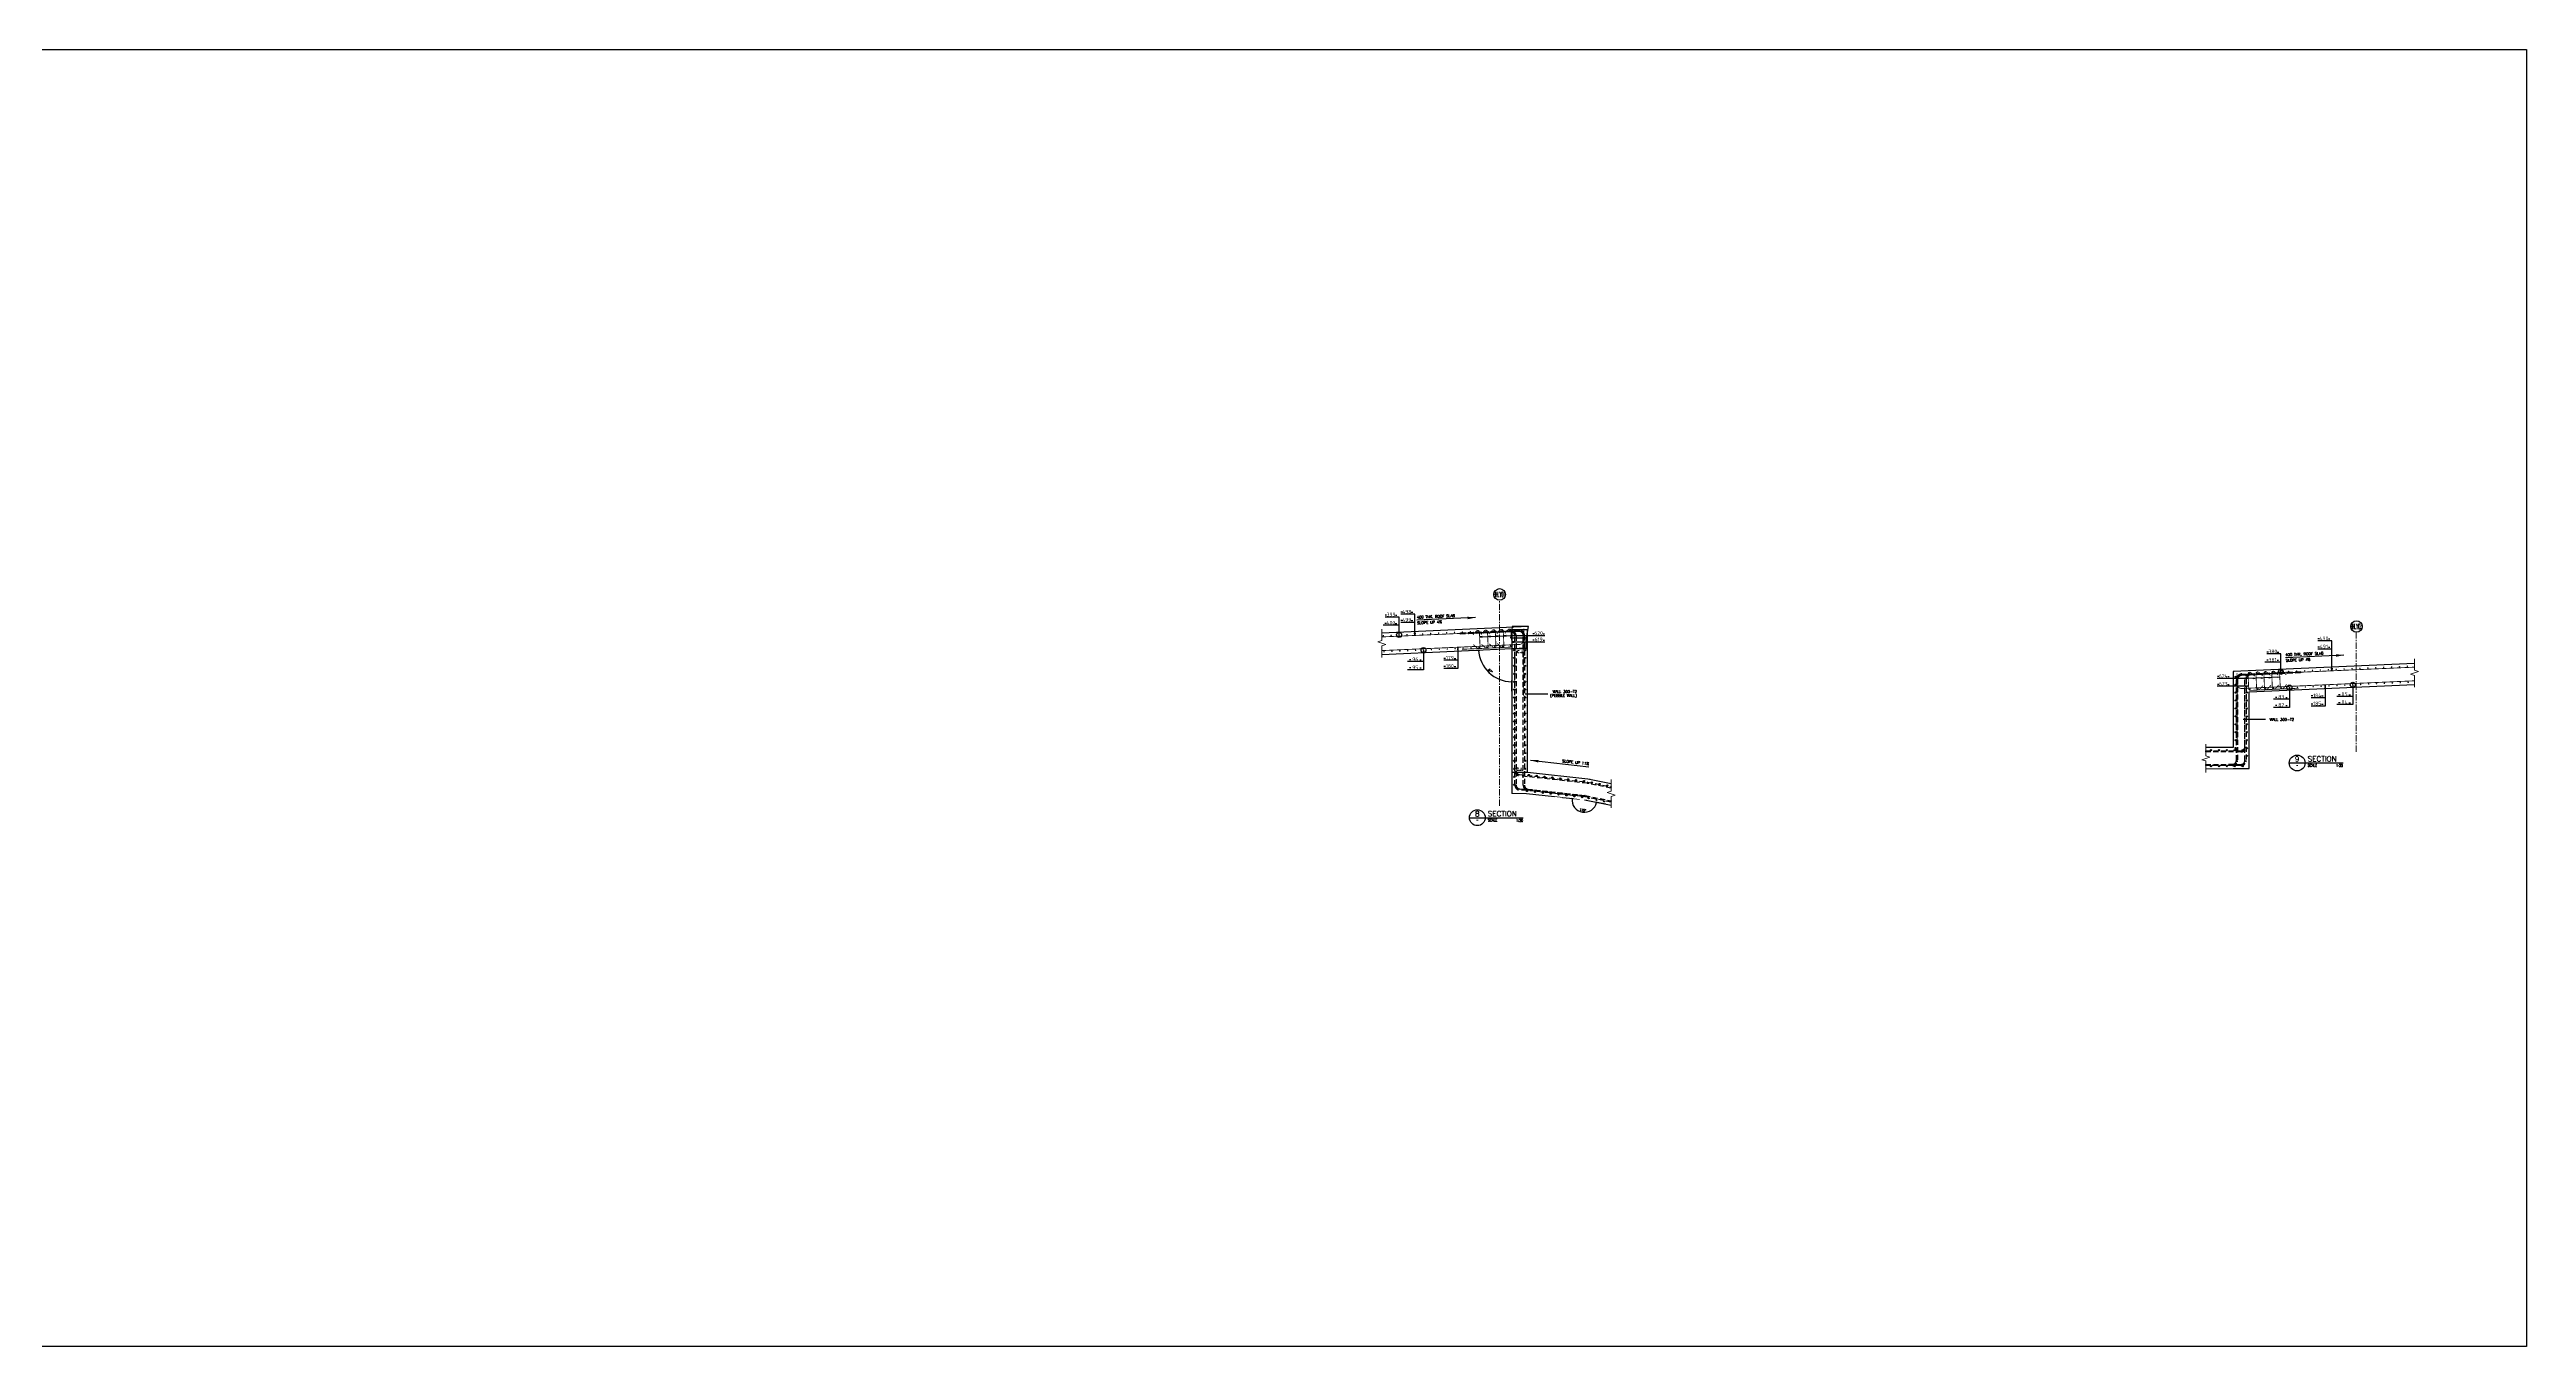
# Model space of a CAD drawing. Extents: x 660761725 to 1323371458, y 2734871439 to 5470067957.
# Drawn here: x 661569858 to 661616779, y 2734871439 to 2734896001 of the extents above; entities that cross this region are included whole.
import ezdxf
from ezdxf.enums import TextEntityAlignment as Align

# ---------------------------------------------------------------- set-up
doc = ezdxf.new("R2010")
doc.units = 0
doc.linetypes.add('AXES', pattern=[1.95, 1.2, -0.25, 0.25, -0.25])
doc.linetypes.add('Hidden', pattern=[714.375, 476.25, -238.125])
for name, color, linetype in [('_MECh-DIM', 7, 'Continuous'), ('S-ASSOCIATETEXT', 7, 'Continuous'), ('S-AXIS', 20, 'AXES'), ('S-RBAR-T10', 11, 'Continuous'), ('S-RBAR-T20', 10, 'Continuous'), ('S-RDIMO', 8, 'Continuous'), ('S-TXT', 3, 'Continuous'), ('S-TXT-B', 7, 'Continuous')]:
    doc.layers.add(name, color=color, linetype=linetype)
doc.layers.add('A-DETL', color=5, linetype='Continuous', lineweight=9, true_color=0x0000ff)
for name, color, linetype, lineweight in [('A-DETL-GENF', 7, 'Continuous', 9), ('A-ROOF', 7, 'Continuous', 15), ('A-ROOF-PATT', 7, 'Continuous', 15), ('A-WALL', 7, 'Continuous', 15), ('S-ARROW', 8, 'Continuous', 13), ('S-GRID', 7, 'Continuous', 9)]:
    doc.layers.add(name, color=color, linetype=linetype, lineweight=lineweight)
doc.layers.add('S-C.J', color=1, linetype='ZIGZAG', true_color=0xff0000)
doc.styles.add('ARMACAD', font='isocp.shx')
doc.styles.add('ROMANS', font='romans.shx')
doc.styles.add('ROMANT', font='romant')
doc.linetypes.add('ZIGZAG', pattern='A,0.0001,-0.2,[131,ltypeshp.shx,S=0.2,R=0,X=-0.2,Y=0],-0.4,[131,ltypeshp.shx,S=0.2,R=180,X=0.2,Y=0],-0.2', length=0.8001)
doc.dimstyles.new('S-DIMI-20', dxfattribs={"dimscale": 20, "dimtxt": 2, "dimasz": 1.5, "dimexe": 1, "dimexo": 1, "dimgap": 1, "dimtad": 1, "dimdec": 0, "dimzin": 12, "dimdsep": 46, "dimtxsty": 'ROMANS', "dimblk": 'ARCHTICK', "dimcen": 0.09, "dimdle": 1, "dimclrd": 8, "dimclre": 8, "dimclrt": 4, "dimadec": 0, "dimazin": 3, "dimtfac": 1, "dimtdec": 0, "dimtix": 1, "dimtmove": 1, "dimatfit": 3, "dimtolj": 1, "dimtzin": 0, "dimarcsym": 0})

# ---------------------------------------------------------------- blocks, each defined once
blk = doc.blocks.new('_ARCHTICK')
at = {"color": 0, "linetype": 'ByBlock', "const_width": 0.15}
blk.add_lwpolyline([(-0.5, -0.5), (0.5, 0.5)], dxfattribs=at)
blk = doc.blocks.new('*D1139')
at = {"layer": '_MECh-DIM', "color": 8, "lineweight": -2, "transparency": 16777216}
for p, q in [((662195886, 2734761263), (662196086, 2734761271)), ((662196693, 2734760491), (662196693, 2734760691))]:
    blk.add_line(p, q, dxfattribs=at)
blk.add_arc((662196693, 2734761298), 628, 182.5485, 270, dxfattribs=at)
at = {"layer": '_MECh-DIM', "color": 8, "lineweight": -2, "transparency": 16777216, "xscale": 30, "yscale": 30, "zscale": 30}
for p, rotation in [((662196066, 2734761271), 92.54850208671867), ((662196693, 2734760671), 1.178169561910636e-08)]:
    blk.add_blockref('_ARCHTICK', p, dxfattribs=dict(at, rotation=rotation))
at = {"layer": '_MECh-DIM', "color": 4, "transparency": 16777216, "insert": (662196287, 2734760874), "char_height": 40, "attachment_point": 5, "rotation": 316.2743, "style": 'ROMANS'}
blk.add_mtext('\\A1;87°', dxfattribs=at)
blk = doc.blocks.new('*D1140')
at = {"layer": '_MECh-DIM', "color": 8, "lineweight": -2, "transparency": 16777216}
for p, q in [((662197655, 2734758478), (662197854, 2734758456)), ((662198477, 2734758349), (662198281, 2734758389))]:
    blk.add_line(p, q, dxfattribs=at)
blk.add_arc((662198069, 2734758433), 236, 173.7051, 348.4348, dxfattribs=at)
at = {"layer": '_MECh-DIM', "color": 8, "lineweight": -2, "transparency": 16777216, "xscale": 30, "yscale": 30, "zscale": 30}
for p, rotation in [((662197834, 2734758459), 83.70512600245591), ((662198300, 2734758385), 78.43477126426214)]:
    blk.add_blockref('_ARCHTICK', p, dxfattribs=dict(at, rotation=rotation))
at = {"layer": '_MECh-DIM', "color": 4, "transparency": 16777216, "insert": (662198038, 2734758239), "char_height": 40, "attachment_point": 5, "rotation": 351.0699, "style": 'ROMANS'}
blk.add_mtext('\\A1;175°', dxfattribs=at)
blk = doc.blocks.new('*U1142')
at = {"layer": 'S-AXIS', "color": 3, "linetype": 'Continuous'}
blk.add_circle((0, 5.5), 5.5, dxfattribs=at)
at = {"layer": 'S-AXIS', "color": 3, "linetype": 'Continuous', "ltscale": 0.5, "style": 'ROMANT', "width": 0.4, "flags": 8}
blk.add_attdef('A', text='', height=5, dxfattribs=at).set_placement((0, 5.5), align=Align.MIDDLE_CENTER)
blk = doc.blocks.new('SECTION TITLE2')
at = {"layer": 'S-TXT', "color": 2}
blk.add_line((-7.5, 0), (7.5, 0), dxfattribs=at)
at = {"layer": 'S-TXT'}
blk.add_circle((0, 0), 7.5, dxfattribs=at)
at = {"layer": 'S-TXT-B', "color": 3}
blk.add_line((7.5, 0), (43.5, 0), dxfattribs=at)
at = {"layer": 'S-TXT', "style": 'ROMANS', "width": 0.75}
blk.add_text('SCALE', height=2.5, dxfattribs=at).set_placement((10, -3.5))
at = {"layer": 'S-TXT', "color": 7, "style": 'ROMANT', "flags": 8}
blk.add_attdef('01', text='', height=5, dxfattribs=at).set_placement((0, 3.8), align=Align.MIDDLE)
blk.add_attdef('SECTION', text='', height=5, dxfattribs=at).set_placement((9.9, -0.2), align=Align.BOTTOM_LEFT)
at = {"layer": 'S-TXT', "style": 'ROMANS', "width": 0.7, "flags": 8}
blk.add_attdef('-', text='', height=2.25, dxfattribs=at).set_placement((0, -2.3), align=Align.MIDDLE)
at = {"layer": 'S-TXT', "style": 'ROMANS', "width": 0.75, "flags": 8}
blk.add_attdef('1:250', text='', height=2.5, dxfattribs=at).set_placement((43.3, -4.5), align=Align.BOTTOM_RIGHT)
blk = doc.blocks.new('CADF_02')
at = {"color": 0}
blk.add_lwpolyline([(0, 0), (2.5, -0.4), (2.5, 0.4)], close=True, dxfattribs=at)
blk = doc.blocks.new('cadf_11')
for p, q in [((-4.2, 1.2), (-5.6, 1.2)), ((4.2, 1.2), (5.6, 1.2))]:
    blk.add_line(p, q)
at = {"style": 'ARMACAD'}
for tag, p in [('$COM3', (-6.5, -2.8)), ('$COM4', (19.4, -2.8))]:
    blk.add_attdef(tag, text='', height=3.5, dxfattribs=at).set_placement(p, align=Align.BOTTOM_RIGHT)
blk.add_attdef('$REP', text='', height=3.5, dxfattribs=at).set_placement((0, 0), align=Align.CENTER)
blk = doc.blocks.new('The moon is red. We are out of time.')
at = {"layer": 'A-ROOF-PATT', "lineweight": 5}
blk.add_hatch(color=8, dxfattribs=at).paths.add_polyline_path([(662198073.5, 2734758431.8), (662198068.9, 2734758432.8), (662198068.9, 2734758432.3)])
at = {"layer": 'A-DETL', "color": 8, "linetype": 'Hidden'}
for p, q in [((662196970.9, 2734761500.4), (662196970.8, 2734761525.1)), ((662196989.2, 2734761719.6), (662197007.3, 2734761713.2)), ((662197007.8, 2734761713), (662197003.8, 2734761714.5)), ((662196692.9, 2734758556.1), (662196974.2, 2734758556.1)), ((662196992.9, 2734758953.5), (662196992.9, 2734758953.9)), ((662197504.4, 2734758495), (662198068.9, 2734758432.8)), ((662198069.5, 2734758432.7), (662198114.5, 2734758427.3))]:
    blk.add_line(p, q, dxfattribs=at)
at = {"layer": 'A-DETL-GENF', "color": 8}
for p, q in [((662194158.6, 2734761423.5), (662194233.6, 2734761448.5)), ((662194308.6, 2734761373.5), (662194158.6, 2734761423.5)), ((662194233.6, 2734761448.5), (662194233.6, 2734761666.8)), ((662194233.6, 2734761348.5), (662194308.6, 2734761373.5)), ((662194233.6, 2734761130.2), (662194233.6, 2734761348.5)), ((662198499, 2734758572.1), (662198574, 2734758597.1)), ((662198649, 2734758522.1), (662198499, 2734758572.1)), ((662198574, 2734758597.1), (662198574, 2734758815.4)), ((662198574, 2734758497.1), (662198649, 2734758522.1)), ((662198574, 2734758278.8), (662198574, 2734758497.1))]:
    blk.add_line(p, q, dxfattribs=at)
at = {"layer": 'A-ROOF', "color": 8, "lineweight": 25}
for p, q in [((662197007.9, 2734761713), (662194233.6, 2734761589.5)), ((662196970.9, 2734761500.1), (662197007.9, 2734761713)), ((662196971.1, 2734761310.9), (662196970.9, 2734761500.1)), ((662194233.6, 2734761189), (662196971.1, 2734761310.9)), ((662196974.2, 2734758556.1), (662196974.2, 2734758553.5)), ((662196974.2, 2734758553.5), (662197504.3, 2734758495)), ((662198135.1, 2734758827.9), (662196992.9, 2734758953.9)), ((662198574, 2734758738.1), (662198135.1, 2734758827.9)), ((662198068.9, 2734758432.8), (662198574, 2734758329.4))]:
    blk.add_line(p, q, dxfattribs=at)
at = {"layer": 'A-ROOF', "color": 8}
for p, q in [((662196974.2, 2734758553.5), (662196974.2, 2734758553.1)), ((662198180.7, 2734758822.4), (662198135.1, 2734758827.9))]:
    blk.add_line(p, q, dxfattribs=at)
at = {"layer": 'A-WALL', "color": 8, "lineweight": 25}
for p, q in [((662196666.7, 2734761504.6), (662196970.9, 2734761500.1)), ((662196703.1, 2734761713.2), (662196692.9, 2734761654.7)), ((662196992.9, 2734761654.7), (662196692.9, 2734761654.7)), ((662196692.9, 2734761654.7), (662196692.9, 2734758556.1)), ((662197007.9, 2734761713), (662196703.1, 2734761713.2)), ((662196992.9, 2734758953.9), (662196992.9, 2734761654.7))]:
    blk.add_line(p, q, dxfattribs=at)
at = {"layer": 'A-WALL', "color": 8}
blk.add_line((662196692.9, 2734758555.7), (662196692.9, 2734758556.1), dxfattribs=at)
at = {"layer": 'A-WALL', "color": 8, "lineweight": 25, "flags": 128}
for points in [[(662196692.9, 2734761654.7), (662196691, 2734761643.7), (662196678.9, 2734761574.1), (662196666.7, 2734761504.6)], [(662196970.9, 2734761500.1), (662196983.2, 2734761571.1), (662196995.6, 2734761642), (662197007.9, 2734761713)]]:
    blk.add_lwpolyline(points, dxfattribs=at)
at = {"layer": 'S-C.J', "ltscale": 60}
for points in [[(662196692.9, 2734761298.5), (662196992.9, 2734761298.5)], [(662196992.9, 2734758953.9), (662196692.9, 2734758953.9)]]:
    blk.add_lwpolyline(points, dxfattribs=at)
at = {"layer": 'S-GRID', "color": 8, "linetype": 'AXES', "lineweight": 13, "ltscale": 100}
blk.add_line((662196459.1, 2734758322.1), (662196459.1, 2734762213.1), dxfattribs=at)
ref = blk.add_blockref('*U1142', (662196462.8, 2734762213), dxfattribs=dict(at, xscale=20, yscale=20, zscale=20))
ref.add_attrib('A', 'BH.Y01', dxfattribs={"layer": 'S-AXIS', "color": 3, "linetype": 'Continuous', "ltscale": 0.5, "height": 100, "style": 'ROMANT', "width": 0.4}).set_placement((662196462.8, 2734762323), align=Align.MIDDLE_CENTER)
at = {"layer": 'S-TXT'}
ref = blk.add_blockref('SECTION TITLE2', (662196040.8, 2734758094.5), dxfattribs=dict(at, xscale=20, yscale=20, zscale=20))
ref.add_attrib('1:250', '1:20', dxfattribs={"height": 50, "style": 'ROMANS', "width": 0.75}).set_placement((662196906.3, 2734758004.5), align=Align.BOTTOM_RIGHT)
ref.add_attrib('-', '-', dxfattribs={"height": 45, "style": 'ROMANS', "width": 0.7}).set_placement((662196040.8, 2734758049.3), align=Align.MIDDLE)
ref.add_attrib('SECTION', 'SECTION', dxfattribs={"color": 7, "height": 100, "style": 'ROMANT'}).set_placement((662196239, 2734758091.2), align=Align.BOTTOM_LEFT)
ref.add_attrib('01', '8', dxfattribs={"color": 7, "height": 100, "style": 'ROMANT'}).set_placement((662196040.8, 2734758169.5), align=Align.MIDDLE)
at = {"layer": 'S-TXT', "char_height": 50, "style": 'ROMANS'}
for s, insert, attachment_point, rotation in [('400 THK. ROOF SLAB', (662194892.9, 2734761915.1), 1, 2.5485), ('SLOPE UP 4%', (662194899.4, 2734761808.9), 1, 2.5485), ('SLOPE UP 11%', (662198158.7, 2734759139.9), 3, 353.70513)]:
    blk.add_mtext(s, dxfattribs=dict(at, insert=insert, attachment_point=attachment_point, rotation=rotation))
at = {"layer": 'S-TXT', "char_height": 50, "width": 86.194, "style": 'ROMANS'}
for insert, attachment_point in [((662196917.3, 2734761264.7), 3), ((662196903.7, 2734758987.7), 9)]:
    blk.add_mtext('\\pi-150,l150,t150;C.J.', dxfattribs=dict(at, insert=insert, attachment_point=attachment_point))
at = {"layer": 'S-TXT', "char_height": 50, "attachment_point": 3, "style": 'ROMANS'}
for s, insert in [('(PEBBLE WALL)', (662197927.8, 2734760433.2)), ('WALL 300-T2', (662197927.2, 2734760509.1))]:
    blk.add_mtext(s, dxfattribs=dict(at, insert=insert))
at = {"layer": '_MECh-DIM', "color": 8}
for base, center, p1, p2, picture, middle in [((662196158.9, 2734760968.7), (662196692.9, 2734761298.5), (662195866, 2734761261.7), (662196692.9, 2734760470.8), '*D1139', (662196286.7, 2734760873.8)), ((662197923.3, 2734758246.8), (662198068.9, 2734758432.8), (662197635.3, 2734758480.6), (662198496.2, 2734758345.3), '*D1140', (662198038.4, 2734758238.9))]:
    dim = blk.add_angular_dim_3p(base=base, center=center, p1=p1, p2=p2, dimstyle='S-DIMI-20', dxfattribs=at)
    dim.commit()
    dim.dimension.update_dxf_attribs({"geometry": picture, "text_midpoint": middle})
at = {"layer": 'S-ARROW'}
for points, override in [([(662196003.8, 2734761884.4), (662194895, 2734761835.1)], {"dimasz": 7.5, "dimgap": 1, "dimtad": 0}), ([(662196947, 2734760441), (662197373, 2734760441)], {"dimgap": 1, "dimtad": 0}), ([(662197048.2, 2734759181.9), (662198151.4, 2734759060.2)], {"dimasz": 7.5, "dimgap": 1, "dimtad": 0})]:
    blk.add_leader(points, dimstyle='S-DIMI-20', override=override, dxfattribs=at)
blk = doc.blocks.new('In this moonlit world… what do you see..')
at = {"layer": 'A-WALL', "lineweight": 5}
h = blk.add_hatch(color=8, dxfattribs=at)
h.paths.add_polyline_path([(662210361, 2734760864), (662210361, 2734760864), (662210388, 2734760866)])
h.paths.add_polyline_path([(662210360, 2734760864), (662210361, 2734760864), (662210360, 2734760864)])
at = {"layer": 'A-DETL', "color": 8, "linetype": 'Hidden'}
blk.add_line((662210373, 2734759024), (662210361, 2734759024), dxfattribs=at)
blk.add_line((662210373, 2734759024), (662210361, 2734759024), dxfattribs=at)
at = {"layer": 'A-DETL-GENF', "color": 8}
for p, q in [((662213791, 2734761106), (662213791, 2734760887)), ((662213791, 2734760887), (662213866, 2734760862)), ((662213866, 2734760862), (662213716, 2734760812)), ((662213716, 2734760812), (662213791, 2734760787)), ((662213791, 2734760787), (662213791, 2734760569)), ((662209842, 2734759269), (662209842, 2734759487)), ((662209767, 2734759194), (662209917, 2734759244)), ((662209842, 2734759169), (662209767, 2734759194)), ((662209917, 2734759244), (662209842, 2734759269)), ((662209842, 2734758950), (662209842, 2734759169))]:
    blk.add_line(p, q, dxfattribs=at)
at = {"layer": 'A-ROOF', "color": 8, "lineweight": 25}
for p, q in [((662213791, 2734761017), (662210361, 2734760864)), ((662210663, 2734760477), (662213791, 2734760617)), ((662210360, 2734759424), (662209842, 2734759422)), ((662209842, 2734759022), (662210360, 2734759024))]:
    blk.add_line(p, q, dxfattribs=at)
at = {"layer": 'A-ROOF', "color": 8}
blk.add_line((662210374, 2734760867), (662210361, 2734760864), dxfattribs=at)
at = {"layer": 'A-WALL', "color": 8}
blk.add_line((662210360, 2734760864), (662210373, 2734760867), dxfattribs=at)
at = {"layer": 'A-WALL', "color": 8, "lineweight": 25}
for p, q in [((662210360, 2734760864), (662210360, 2734759424)), ((662210361, 2734760864), (662210360, 2734760864)), ((662210663, 2734759024), (662210663, 2734760477)), ((662210360, 2734759024), (662210663, 2734759024))]:
    blk.add_line(p, q, dxfattribs=at)
at = {"layer": 'S-GRID', "color": 8, "linetype": 'AXES', "lineweight": 13, "ltscale": 100}
blk.add_line((662212691, 2734759341), (662212691, 2734761606), dxfattribs=at)
ref = blk.add_blockref('*U1142', (662212694, 2734761606), dxfattribs=dict(at, xscale=20, yscale=20, zscale=20))
ref.add_attrib('A', 'BH.Y03', dxfattribs={"layer": 'S-AXIS', "color": 3, "linetype": 'Continuous', "ltscale": 0.5, "height": 100, "style": 'ROMANT', "width": 0.4}).set_placement((662212694, 2734761716), align=Align.MIDDLE_CENTER)
at = {"layer": 'S-TXT'}
ref = blk.add_blockref('SECTION TITLE2', (662211571, 2734759131), dxfattribs=dict(at, xscale=20, yscale=20, zscale=20))
ref.add_attrib('1:250', '1:20', dxfattribs={"height": 50, "style": 'ROMANS', "width": 0.75}).set_placement((662212437, 2734759041), align=Align.BOTTOM_RIGHT)
ref.add_attrib('-', '-', dxfattribs={"height": 45, "style": 'ROMANS', "width": 0.7}).set_placement((662211571, 2734759086), align=Align.MIDDLE)
ref.add_attrib('SECTION', 'SECTION', dxfattribs={"color": 7, "height": 100, "style": 'ROMANT'}).set_placement((662211769, 2734759128), align=Align.BOTTOM_LEFT)
ref.add_attrib('01', '9', dxfattribs={"color": 7, "height": 100, "style": 'ROMANT'}).set_placement((662211571, 2734759206), align=Align.MIDDLE)
at = {"layer": 'S-TXT', "char_height": 50, "attachment_point": 1, "rotation": 2.5485, "style": 'ROMANS'}
for s, insert in [('400 THK. ROOF SLAB', (662211346, 2734761204)), ('SLOPE UP 4%', (662211353, 2734761098))]:
    blk.add_mtext(s, dxfattribs=dict(at, insert=insert))
at = {"layer": 'S-TXT', "insert": (662211510, 2734759980), "char_height": 50, "attachment_point": 3, "style": 'ROMANS'}
blk.add_mtext('WALL 300-T2', dxfattribs=at)
at = {"layer": 'S-ARROW'}
for points, override in [([(662212457, 2734761174), (662211348, 2734761124)], {"dimasz": 7.5, "dimgap": 1, "dimtad": 0}), ([(662210546, 2734759962), (662210972, 2734759962)], {"dimgap": 1, "dimtad": 0})]:
    blk.add_leader(points, dimstyle='S-DIMI-20', override=override, dxfattribs=at)

msp = doc.modelspace()

# ---------------------------------------------------------------- linework, layer by layer
msp.add_lwpolyline([(661479758.56502104, 2734896001), (661616778.56502104, 2734896001), (661616778.56502104, 2734871439), (661479758.56502104, 2734871439)], close=True)
at = {"layer": 'S-RBAR-T10', "const_width": 16}
for points in [[(661597424.24952233, 2734884943.84290218), (661597491.7461077, 2734885017.62779903, -0.6681786379), (661597545.58876419, 2734884998.08227491), (661597558.17238271, 2734884715.3621788, -0.4142135624), (661597528.58146119, 2734884683.01442194), (661596615.99656105, 2734884642.39608479)], [(661596822.75057268, 2734884917.06279421), (661596890.24715722, 2734884990.84769201, -0.6681786379), (661596944.08981454, 2734884971.30216789), (661596956.66101146, 2734884688.86115408, -0.6681786379), (661596904.76773131, 2734884664.60941696), (661596830.98283386, 2734884732.10600185)], [(661596975.42695343, 2734884923.858284), (661597042.92353845, 2734884997.64317989, -0.6681786379), (661597096.76619565, 2734884978.09765816), (661597109.33739257, 2734884695.65664291, -0.6681786379), (661597057.44411135, 2734884671.40490723), (661596983.65921509, 2734884738.90149212)], [(661597124.1072892, 2734884930.47591305), (661597191.60387409, 2734885004.2608099, -0.6681786379), (661597245.44653141, 2734884984.71528578), (661597258.01772833, 2734884702.27427101, -0.6681786379), (661597206.12444818, 2734884678.0225358), (661597132.33955073, 2734884745.51912117)], [(661597274.78564787, 2734884937.18246984), (661597342.28223217, 2734885010.96736813, -0.6681786379), (661597396.12488961, 2734884991.42184401), (661597408.69608605, 2734884708.98083019, -0.6681786379), (661597356.80280566, 2734884684.72909403), (661597283.01790905, 2734884752.22567797)], [(661611630.33535063, 2734884133.14964199), (661611556.55045295, 2734884200.64622593, 0.6681786379), (661611504.65717328, 2734884176.3944912), (661611517.24079239, 2734883893.67439508, 0.4142135624), (661611549.58854914, 2734883864.08347321), (661612462.17344904, 2734883904.70181322)], [(661611779.7999295, 2734884139.79424906), (661611706.01503277, 2734884207.290833, 0.6681786379), (661611654.12175214, 2734884183.03909779), (661611666.69294989, 2734883900.59808397, 0.6681786379), (661611720.53560722, 2734883881.05255985), (661611788.0321914, 2734883954.83745718)], [(661611929.47927701, 2734884146.45634413), (661611855.69437969, 2734884213.95292902, 0.6681786379), (661611803.80109918, 2734884189.70119286), (661611816.37229657, 2734883907.26017809, 0.6681786379), (661611870.21495354, 2734883887.71465397), (661611937.71153843, 2734883961.49955177)], [(661612078.15961277, 2734884153.07397318), (661612004.37471545, 2734884220.57055712, 0.6681786379), (661611952.48143494, 2734884196.31882191), (661611965.05263233, 2734883913.87780714, 0.6681786379), (661612018.89529026, 2734883894.33228302), (661612086.39187419, 2734883968.11717987)], [(661612227.83896089, 2734884159.73606491), (661612154.0540638, 2734884227.23265123, 0.6681786379), (661612102.16078341, 2734884202.98091507), (661612114.73198056, 2734883920.53990078, 0.6681786379), (661612168.57463765, 2734883900.99437618), (661612236.07122266, 2734883974.77927399)]]:
    msp.add_lwpolyline(points, format="xyb", dxfattribs=at)
at = {"layer": 'S-RBAR-T20', "const_width": 16}
for points in [[(661595098.16313946, 2734884617.85838079), (661597700.94614434, 2734884733.70587921, 0.4012449444), (661597786.70540273, 2734884823.36711121), (661597786.70540273, 2734885032.171556)], [(661597783.57200611, 2734883754.01493788), (661597783.57200551, 2734884905.51493788, 0.4273022001), (661597692.964661, 2734884992.17913723), (661595098.16313946, 2734884876.68688679)], [(661614655.15771437, 2734884304.15780306), (661611380.7414732, 2734884158.41652298, 0.40124495), (661611297.84881771, 2734884071.7523241), (661611297.84881842, 2734882915.96569681)], [(661611294.98221469, 2734884190.41943502), (661611294.98221469, 2734883989.60443783, 0.4273022077), (661611388.72295642, 2734883899.94320583), (661614655.15771437, 2734884045.32929897)]]:
    msp.add_lwpolyline(points, format="xyb", dxfattribs=at)
for points in [[(661595117.20429146, 2734884900.79626799, -1), (661595128.90782869, 2734884901.84016418, -1)], [(661595267.05593252, 2734884907.46602821, -1), (661595278.75946975, 2734884908.50992298, -1)], [(661595416.90757358, 2734884914.13578701, -1), (661595428.61111081, 2734884915.17968321, -1)], [(661595566.75921452, 2734884920.80554724, -1), (661595578.46275175, 2734884921.84944201, -1)], [(661595716.61085546, 2734884927.47530699, -1), (661595728.31439269, 2734884928.51920223, -1)], [(661595866.46249652, 2734884934.14506721, -1), (661595878.16603374, 2734884935.18896198, -1)], [(661596016.31413746, 2734884940.81482697, -1), (661596028.01767468, 2734884941.85872221, -1)], [(661596166.1657784, 2734884947.48458719, -1), (661596177.86931562, 2734884948.52848196, -1)], [(661596316.01741946, 2734884954.15434599, -1), (661596327.72095668, 2734884955.19824219, -1)], [(661596465.8690604, 2734884960.82410622, -1), (661596477.57259762, 2734884961.86800098, -1)], [(661596615.72070134, 2734884967.49386597, -1), (661596627.42423856, 2734884968.53776217, -1)], [(661596765.57234228, 2734884974.16362619, -1), (661596777.2758795, 2734884975.20752096, -1)], [(661596915.42398334, 2734884980.83338594, -1), (661596927.12752056, 2734884981.87728119, -1)], [(661597065.27562428, 2734884987.50314617, -1), (661597076.9791615, 2734884988.54704094, -1)], [(661597215.12726521, 2734884994.17290592, -1), (661597226.83080244, 2734884995.21680117, -1)], [(661597364.97890627, 2734885000.84266615, -1), (661597376.6824435, 2734885001.88656092, -1)], [(661597514.83054721, 2734885007.51242495, -1), (661597526.53408444, 2734885008.55632114, -1)], [(661597664.68218803, 2734885014.18218803, -1), (661597676.38572526, 2734885015.2260828, -1)], [(661595130.76836395, 2734884596.04783583, 1), (661595142.51836395, 2734884596.04783583, 1)], [(661595280.62000501, 2734884602.71759605, 1), (661595292.37000501, 2734884602.71759605, 1)], [(661595430.47164607, 2734884609.38735485, 1), (661595442.22164607, 2734884609.38735485, 1)], [(661595580.32328701, 2734884616.05711508, 1), (661595592.07328701, 2734884616.05711508, 1)], [(661595730.17492795, 2734884622.72687483, 1), (661595741.92492795, 2734884622.72687483, 1)], [(661595880.02656901, 2734884629.39663506, 1), (661595891.77656901, 2734884629.39663506, 1)], [(661596029.87820995, 2734884636.06639481, 1), (661596041.62820995, 2734884636.06639481, 1)], [(661596179.72985089, 2734884642.73615503, 1), (661596191.47985089, 2734884642.73615503, 1)], [(661596329.58149195, 2734884649.40591383, 1), (661596341.33149195, 2734884649.40591383, 1)], [(661596479.43313289, 2734884656.07567406, 1), (661596491.18313289, 2734884656.07567406, 1)], [(661596629.28477383, 2734884662.74543381, 1), (661596641.03477383, 2734884662.74543381, 1)], [(661596779.13641477, 2734884669.41519403, 1), (661596790.88641477, 2734884669.41519403, 1)], [(661596928.98805583, 2734884676.08495378, 1), (661596940.73805583, 2734884676.08495378, 1)], [(661597078.83969676, 2734884682.75471401, 1), (661597090.58969676, 2734884682.75471401, 1)], [(661597228.6913377, 2734884689.42447376, 1), (661597240.4413377, 2734884689.42447376, 1)], [(661597378.54297876, 2734884696.09423399, 1), (661597390.29297876, 2734884696.09423399, 1)], [(661597528.3946197, 2734884702.76399279, 1), (661597540.1446197, 2734884702.76399279, 1)], [(661613468.57787108, 2734884274.60596323, -1), (661613480.28140819, 2734884275.64985895, -1)], [(661613618.42951202, 2734884281.27572584, -1), (661613630.13304913, 2734884282.31962204, -1)], [(661613768.28115284, 2734884287.94548893, -1), (661613779.98468995, 2734884288.98938513, -1)], [(661613918.13279366, 2734884294.61525202, -1), (661613929.83633077, 2734884295.65914679, -1)], [(661614067.98443449, 2734884301.28501415, -1), (661614079.68797159, 2734884302.32890987, -1)], [(661614217.83607543, 2734884307.95477676, -1), (661614229.53961253, 2734884308.99867201, -1)], [(661614367.68771625, 2734884314.6245389, -1), (661614379.39125335, 2734884315.6684351, -1)], [(661614517.53935707, 2734884321.29430199, -1), (661614529.24289417, 2734884322.33819818, -1)], [(661611370.65489924, 2734884181.22928476, -1), (661611382.35843635, 2734884182.27318096, -1)], [(661611520.50654006, 2734884187.89904785, -1), (661611532.21007717, 2734884188.94294405, -1)], [(661611534.07061481, 2734883883.15072489, 1), (661611545.82061481, 2734883883.15072489, 1)], [(661611670.35818088, 2734884194.56881094, -1), (661611682.06171799, 2734884195.61270714, -1)], [(661611683.92225564, 2734883889.82048798, 1), (661611695.67225564, 2734883889.82048798, 1)], [(661611820.20982182, 2734884201.23857403, -1), (661611831.91335893, 2734884202.2824688, -1)], [(661611833.77389657, 2734883896.49025106, 1), (661611845.52389657, 2734883896.49025106, 1)], [(661611970.06146264, 2734884207.90833712, -1), (661611981.76499975, 2734884208.95223188, -1)], [(661611983.6255374, 2734883903.16001415, 1), (661611995.3755374, 2734883903.16001415, 1)], [(661612119.91310346, 2734884214.57809877, -1), (661612131.61664057, 2734884215.62199497, -1)], [(661612133.47717822, 2734883909.82977581, 1), (661612145.22717822, 2734883909.82977581, 1)], [(661612269.76474428, 2734884221.24786186, -1), (661612281.46828139, 2734884222.29175806, -1)], [(661612283.32881904, 2734883916.4995389, 1), (661612295.07881904, 2734883916.4995389, 1)], [(661612419.61638522, 2734884227.917624, -1), (661612431.31992233, 2734884228.9615202, -1)], [(661612433.18045998, 2734883923.16930199, 1), (661612444.93045998, 2734883923.16930199, 1)], [(661612569.46802604, 2734884234.58738708, -1), (661612581.17156315, 2734884235.63128281, -1)], [(661612583.0321008, 2734883929.83906412, 1), (661612594.7821008, 2734883929.83906412, 1)], [(661612719.31966686, 2734884241.25715017, -1), (661612731.02320397, 2734884242.30104494, -1)], [(661612732.88374162, 2734883936.50882721, 1), (661612744.63374162, 2734883936.50882721, 1)], [(661612869.17130768, 2734884247.92691278, -1), (661612880.87484479, 2734884248.97080898, -1)], [(661612882.73538244, 2734883943.17858982, 1), (661612894.48538244, 2734883943.17858982, 1)], [(661613019.02294862, 2734884254.59667492, -1), (661613030.72648573, 2734884255.64057112, -1)], [(661613032.58702338, 2734883949.84835196, 1), (661613044.33702338, 2734883949.84835196, 1)], [(661613168.87458944, 2734884261.26643801, -1), (661613180.57812655, 2734884262.31033421, -1)], [(661613182.4386642, 2734883956.51811504, 1), (661613194.1886642, 2734883956.51811504, 1)], [(661613318.72623026, 2734884267.9362011, -1), (661613330.42976737, 2734884268.98009586, -1)], [(661613332.29030502, 2734883963.18787813, 1), (661613344.04030502, 2734883963.18787813, 1)], [(661613482.14194584, 2734883969.85763979, 1), (661613493.89194584, 2734883969.85763979, 1)], [(661613631.99358678, 2734883976.52740288, 1), (661613643.74358678, 2734883976.52740288, 1)], [(661613781.8452276, 2734883983.19716597, 1), (661613793.5952276, 2734883983.19716597, 1)], [(661613931.69686842, 2734883989.86692905, 1), (661613943.44686842, 2734883989.86692905, 1)], [(661614081.54850924, 2734883996.53669119, 1), (661614093.29850924, 2734883996.53669119, 1)], [(661614231.40015018, 2734884003.2064538, 1), (661614243.15015018, 2734884003.2064538, 1)], [(661614381.251791, 2734884009.87621593, 1), (661614393.001791, 2734884009.87621593, 1)], [(661614531.10343182, 2734884016.54597902, 1), (661614542.85343182, 2734884016.54597902, 1)]]:
    msp.add_lwpolyline(points, format="xyb", close=True, dxfattribs=at)
at = {"layer": 'S-RDIMO'}
for p, q in [((661595422.75934207, 2734885253.42983723), (661595156.36054826, 2734885253.42983723)), ((661595422.75934207, 2734884914.65773392), (661595422.75934207, 2734885253.42983723)), ((661595720.35994601, 2734885306.52582502), (661595453.9611522, 2734885306.52582502)), ((661595720.35994601, 2734884904.38030005), (661595720.35994601, 2734885306.52582502)), ((661595422.75934207, 2734885099.42983723), (661595118.83824992, 2734885099.42983723)), ((661595422.75934207, 2734885099.42983723), (661595118.83824992, 2734885099.42983723)), ((661595720.35994601, 2734885152.52582502), (661595453.9611522, 2734885152.52582502)), ((661613093.12614405, 2734884801.77872801), (661612826.72735023, 2734884801.77872801)), ((661613093.12614405, 2734884234.63320303), (661613093.12614405, 2734884801.77872801)), ((661595885.90156901, 2734884408.42481709), (661595581.98047686, 2734884408.42481709)), ((661595885.90156901, 2734884408.42481709), (661595581.98047686, 2734884408.42481709)), ((661595885.90156901, 2734884629.39663506), (661595885.90156901, 2734884254.42481709)), ((661596535.07358992, 2734884433.6684289), (661596268.6747961, 2734884433.6684289)), ((661596535.07358992, 2734884681.81395388), (661596535.07358992, 2734884279.6684289)), ((661612125.76487207, 2734884399.87214899), (661611821.84377992, 2734884399.87214899)), ((661612125.76487207, 2734884399.87214899), (661611821.84377992, 2734884399.87214899)), ((661612125.76487207, 2734884553.87214899), (661611859.36607826, 2734884553.87214899)), ((661612125.76487207, 2734884215.10004711), (661612125.76487207, 2734884553.87214899)), ((661613093.12614405, 2734884647.77872801), (661612826.72735023, 2734884647.77872801)), ((661595885.90156901, 2734884254.42481709), (661595581.98047686, 2734884254.42481709)), ((661595885.90156901, 2734884254.42481709), (661595581.98047686, 2734884254.42481709)), ((661596535.07358992, 2734884279.6684289), (661596268.6747961, 2734884279.6684289)), ((661612289.20381904, 2734883916.4995389), (661612289.20381904, 2734883541.52772093)), ((661612966.70423448, 2734883970.17774296), (661612966.70423448, 2734883568.03221798)), ((661613488.01694584, 2734883969.85763979), (661613488.01694584, 2734883594.88582182)), ((661612289.20381904, 2734883695.52772093), (661611985.28272688, 2734883695.52772093)), ((661612289.20381904, 2734883695.52772093), (661611985.28272688, 2734883695.52772093)), ((661612289.20381904, 2734883541.52772093), (661611985.28272688, 2734883541.52772093)), ((661612289.20381904, 2734883541.52772093), (661611985.28272688, 2734883541.52772093)), ((661612966.70423448, 2734883722.03221798), (661612700.30544066, 2734883722.03221798)), ((661612966.70423448, 2734883568.03221798), (661612700.30544066, 2734883568.03221798)), ((661613488.01694584, 2734883748.88582182), (661613184.09585369, 2734883748.88582182)), ((661613488.01694584, 2734883748.88582182), (661613184.09585369, 2734883748.88582182)), ((661613488.01694584, 2734883594.88582182), (661613184.09585369, 2734883594.88582182)), ((661613488.01694584, 2734883594.88582182), (661613184.09585369, 2734883594.88582182))]:
    msp.add_line(p, q, dxfattribs=at)
at = {"layer": 'S-RDIMO', "linetype": 'Hidden', "ltscale": 0.2}
for points in [[(661599440.89825118, 2734882035.37998199), (661599436.18689096, 2734882012.35710001), (661598990.25347471, 2734882103.61209297, 0.0230003155), (661598983.44062316, 2734882104.68261719), (661597704.15533268, 2734882245.80116081, -0.3823885449), (661597616.45540285, 2734882343.70728207), (661597616.45540285, 2734884898.59974289, 0.4273022002), (661597538.12052286, 2734884973.52556276), (661596587.56161356, 2734884931.21705294), (661596586.51668453, 2734884954.69380999), (661597537.07559383, 2734884997.00231981, -0.4273022002), (661597639.95540285, 2734884898.59974289), (661597639.95540285, 2734882343.70728207, 0.3823885449), (661597706.7319988, 2734882269.1594739), (661598986.01728928, 2734882128.04093122, -0.0230003155), (661598994.96483493, 2734882126.63497496)], [(661596587.56161356, 2734884931.21704912), (661596586.51668453, 2734884954.69380617), (661597537.07559383, 2734884997.002316, -0.4273022001), (661597639.95540285, 2734884898.59973812), (661597639.95540285, 2734882071.4525609, 0.4146697608), (661597715.07220101, 2734881996.45265198), (661597837.73230779, 2734881996.64367008, -0.0284556276), (661597848.9176054, 2734881996.02405882), (661598941.96682918, 2734881872.8285141, -0.0224079551), (661598950.68254161, 2734881871.44840908), (661599440.89825106, 2734881771.13157177), (661599436.18689108, 2734881748.10868979), (661598945.97118163, 2734881848.42552805, 0.0224079551), (661598939.33485234, 2734881849.4763689), (661597846.28562856, 2734881972.6719141, 0.0284556276), (661597837.76890433, 2734881973.14369917), (661597715.10879755, 2734881972.95268011, -0.4146697608), (661597616.45540285, 2734882071.4525609), (661597616.45540285, 2734884898.59973812, 0.4273022001), (661597538.12052286, 2734884973.52555799)], [(661596746.06161344, 2734884938.2717452), (661596745.01668441, 2734884961.74850178), (661597695.57559371, 2734885004.05701303, -0.4273022002), (661597798.45540273, 2734884905.65443516), (661597798.45540273, 2734882066.14997101, 0.3823885449), (661597865.23199892, 2734881991.60216284), (661598846.44826221, 2734881883.36373615), (661598843.87159562, 2734881860.00542307), (661597862.65533233, 2734881968.24385023, -0.3823885449), (661597774.95540273, 2734882066.14997101), (661597774.95540273, 2734884905.65443516, 0.4273022002), (661597696.62052274, 2734884980.58025599)], [(661610707.01431835, 2734882438.8345089), (661610706.93413055, 2734882462.334373), (661611208.48814118, 2734882464.04580784, 0.4132144635), (661611283.23221493, 2734882539.04537201), (661611283.23221493, 2734884071.62469912, -0.4012449436), (661611377.35240376, 2734884170.02727604), (661612332.19370067, 2734884212.52641201), (661612333.23863018, 2734884189.04965496), (661611378.39733326, 2734884146.55051899, 0.4012449436), (661611306.73221493, 2734884071.62469912), (661611306.73221493, 2734882539.04537201, -0.4132144635), (661611208.56832898, 2734882440.54594517)], [(661612494.31330466, 2734884219.74220419), (661612495.35823417, 2734884196.26544714), (661611540.51693726, 2734884153.76631021, 0.4012449436), (661611468.85181892, 2734884078.84048986), (661611468.85181892, 2734882796.17718601, -0.4142135624), (661611370.35181892, 2734882697.67718601), (661610706.97422445, 2734882697.67718601), (661610706.97422445, 2734882721.17718601), (661611370.35181892, 2734882721.17718601, 0.4142135624), (661611445.35181892, 2734882796.17718601), (661611445.35181892, 2734884078.84048986, -0.4012449436), (661611539.47200775, 2734884177.24306679)], [(661610706.97422445, 2734882439.33218288), (661610706.97422445, 2734882462.83218288), (661611370.35181892, 2734882462.83218288, 0.4142135624), (661611445.35181892, 2734882537.83218288), (661611445.35181892, 2734884078.8404851, -0.4012449436), (661611539.47200775, 2734884177.24306202), (661612494.31330466, 2734884219.74219894), (661612495.35823417, 2734884196.26544189), (661611540.51693726, 2734884153.76630497, 0.4012449436), (661611468.85181892, 2734884078.8404851), (661611468.85181892, 2734882537.83218288, -0.4142135624), (661611370.35181892, 2734882439.33218288)]]:
    msp.add_lwpolyline(points, format="xyb", close=True, dxfattribs=at)
at = {"layer": 'S-RDIMO'}
for points in [[(661596948.3487674, 2734884875.61494207), (661597549.84806919, 2734884902.38713694), (661598181, 2734884902.38713598)], [(661597555.2059437, 2734884782.01009178), (661598181, 2734884782.01009083)], [(661612106.06181967, 2734884115.33511496), (661611508.5585618, 2734884088.74077797), (661610920, 2734884088.74077797)], [(661611515.06398225, 2734883942.5814662), (661610920, 2734883942.58147097)]]:
    msp.add_lwpolyline(points, dxfattribs=at)
at = {"layer": 'S-RDIMO', "color": 3}
for centre in [(661595422.75934207, 2734884914.65773392), (661595885.90156901, 2734884629.39663506), (661612125.76487207, 2734884215.10004711), (661612289.20381904, 2734883916.4995389), (661613488.01694584, 2734883969.85763979)]:
    msp.add_circle(centre, 47.17419314, dxfattribs=at)
at = {"layer": 'S-RDIMO'}
for centre in [(661597604.70540285, 2734884628), (661597604.70540285, 2734884478), (661597604.70540285, 2734884328), (661597810.20540261, 2734884628), (661597810.20540261, 2734884478), (661597810.20540261, 2734884328), (661597604.70540285, 2734884178), (661597604.70540285, 2734884028), (661597604.70540285, 2734883878), (661597810.20540261, 2734884178), (661597810.20540261, 2734884028), (661597810.20540261, 2734883878), (661611271.48221481, 2734884122), (661611271.48221481, 2734883972), (661611271.48221481, 2734883822), (661611480.60181892, 2734883822), (661597604.70540285, 2734883728), (661597604.70540285, 2734883578), (661597604.70540285, 2734883428), (661597810.20540261, 2734883728), (661597810.20540261, 2734883578), (661597810.20540261, 2734883428), (661611271.48221481, 2734883672), (661611271.48221481, 2734883522), (661611271.48221481, 2734883372), (661611480.60181892, 2734883672), (661611480.60181892, 2734883522), (661611480.60181892, 2734883372), (661597604.70540285, 2734883278), (661597604.70540285, 2734883128), (661597604.70540285, 2734882978), (661597810.20540261, 2734883278), (661597810.20540261, 2734883128), (661597810.20540261, 2734882978), (661611271.48221481, 2734883222), (661611271.48221481, 2734883072), (661611271.48221481, 2734882922), (661611480.60181892, 2734883222), (661611480.60181892, 2734883072), (661611480.60181892, 2734882922), (661597604.70540285, 2734882828), (661597604.70540285, 2734882678), (661597604.70540285, 2734882528), (661597810.20540261, 2734882828), (661597810.20540261, 2734882678), (661597810.20540261, 2734882528), (661610803, 2734882732.92718601), (661610803, 2734882429.6163888), (661610953, 2734882732.92718601), (661610953, 2734882429.6163888), (661611103, 2734882732.92718601), (661611103, 2734882429.6163888), (661611253, 2734882732.92718601), (661611253, 2734882429.6163888), (661611271.48221481, 2734882772), (661611403, 2734882732.92718601), (661611403, 2734882429.6163888), (661611480.60181892, 2734882772), (661611480.60181892, 2734882622), (661597604.70540285, 2734882378), (661597604.70540285, 2734882228), (661597604.70540285, 2734882078), (661597810.20540261, 2734882378), (661597846.45274127, 2734881958.20991182), (661597879.94996059, 2734882261.8729949), (661597995.54835665, 2734881941.76310396), (661598029.04557598, 2734882245.42618704), (661598178.14119124, 2734882228.97938013), (661598327.23680663, 2734882212.53257179), (661598476.33242202, 2734882196.08576393), (661598625.42803729, 2734882179.63895702), (661598774.52365267, 2734882163.19214916), (661598923.61926806, 2734882146.74534082), (661599074.74535692, 2734882122.30233812), (661599223.1967411, 2734882091.92352009), (661599368.6544863, 2734882062.15731621), (661598144.64397192, 2734881925.31629705), (661598293.73958731, 2734881908.86948919), (661598442.83520269, 2734881892.42268085), (661598591.93081796, 2734881875.97587395), (661598741.02643335, 2734881859.52906609), (661598890.12204874, 2734881843.08225918), (661599013.42081118, 2734881822.6292572), (661599161.87219536, 2734881792.25044012), (661599307.32994056, 2734881762.48423481)]:
    msp.add_circle(centre, 11.75, dxfattribs=at)

# ---------------------------------------------------------------- block references
at = {"layer": 'S-ASSOCIATETEXT'}
ref = msp.add_blockref('cadf_11', (661595271.1710161, 2734885265.38817596), dxfattribs=dict(at, xscale=20, yscale=20, zscale=20))
ref.add_attrib('$REP', '399', dxfattribs={"height": 70, "style": 'ARMACAD', "flags": 2}).set_placement((661595271.1710161, 2734885265.38817596), align=Align.CENTER)
ref = msp.add_blockref('cadf_11', (661595568.77162004, 2734885318.48416424), dxfattribs=dict(at, xscale=20, yscale=20, zscale=20))
ref.add_attrib('$REP', '498', dxfattribs={"height": 70, "style": 'ARMACAD', "flags": 2}).set_placement((661595568.77162004, 2734885318.48416424), align=Align.CENTER)
ref = msp.add_blockref('cadf_11', (661595568.77162004, 2734885164.48416424), dxfattribs=dict(at, xscale=20, yscale=20, zscale=20))
ref.add_attrib('$REP', '499', dxfattribs={"height": 70, "style": 'ARMACAD', "flags": 2}).set_placement((661595568.77162004, 2734885164.48416424), align=Align.CENTER)
ref = msp.add_blockref('cadf_11', (661595267.01958275, 2734885109.24265099), dxfattribs=dict(at, xscale=20, yscale=20, zscale=20))
ref.add_attrib('$REP', '400', dxfattribs={"height": 70, "style": 'ARMACAD', "flags": 2}).set_placement((661595267.01958275, 2734885109.24265099), align=Align.CENTER)
ref = msp.add_blockref('cadf_11', (661598066.18953216, 2734884914.34547615), dxfattribs=dict(at, xscale=-20, yscale=20, zscale=20))
ref.add_attrib('$REP', '620', dxfattribs={"height": 70, "style": 'ARMACAD', "flags": 2}).set_placement((661598066.18953216, 2734884914.34547615), align=Align.CENTER)
ref = msp.add_blockref('cadf_11', (661598066.18953216, 2734884793.96843004), dxfattribs=dict(at, xscale=-20, yscale=20, zscale=20))
ref.add_attrib('$REP', '619', dxfattribs={"height": 70, "style": 'ARMACAD', "flags": 2}).set_placement((661598066.18953216, 2734884793.96843004), align=Align.CENTER)
ref = msp.add_blockref('cadf_11', (661612941.53781807, 2734884813.73706722), dxfattribs=dict(at, xscale=20, yscale=20, zscale=20))
ref.add_attrib('$REP', '490', dxfattribs={"height": 70, "style": 'ARMACAD', "flags": 2}).set_placement((661612941.53781807, 2734884813.73706722), align=Align.CENTER)
ref = msp.add_blockref('cadf_11', (661595730.16180968, 2734884418.23763084), dxfattribs=dict(at, xscale=20, yscale=20, zscale=20))
ref.add_attrib('$REP', '96', dxfattribs={"height": 70, "style": 'ARMACAD', "flags": 2}).set_placement((661595730.16180968, 2734884418.23763084), align=Align.CENTER)
ref = msp.add_blockref('cadf_11', (661595730.16180968, 2734884264.23763084), dxfattribs=dict(at, xscale=20, yscale=20, zscale=20))
ref.add_attrib('$REP', '95', dxfattribs={"height": 70, "style": 'ARMACAD', "flags": 2}).set_placement((661595730.16180968, 2734884264.23763084), align=Align.CENTER)
ref = msp.add_blockref('cadf_11', (661596383.48526394, 2734884445.62676907), dxfattribs=dict(at, xscale=20, yscale=20, zscale=20))
ref.add_attrib('$REP', '179', dxfattribs={"height": 70, "style": 'ARMACAD', "flags": 2}).set_placement((661596383.48526394, 2734884445.62676907), align=Align.CENTER)
ref = msp.add_blockref('cadf_11', (661596383.48526394, 2734884291.62676907), dxfattribs=dict(at, xscale=20, yscale=20, zscale=20))
ref.add_attrib('$REP', '180', dxfattribs={"height": 70, "style": 'ARMACAD', "flags": 2}).set_placement((661596383.48526394, 2734884291.62676907), align=Align.CENTER)
ref = msp.add_blockref('cadf_11', (661611970.02511275, 2734884409.68496418), dxfattribs=dict(at, xscale=20, yscale=20, zscale=20))
ref.add_attrib('$REP', '381', dxfattribs={"height": 70, "style": 'ARMACAD', "flags": 2}).set_placement((661611970.02511275, 2734884409.68496418), align=Align.CENTER)
ref = msp.add_blockref('cadf_11', (661611974.1765461, 2734884565.83048916), dxfattribs=dict(at, xscale=20, yscale=20, zscale=20))
ref.add_attrib('$REP', '380', dxfattribs={"height": 70, "style": 'ARMACAD', "flags": 2}).set_placement((661611974.1765461, 2734884565.83048916), align=Align.CENTER)
ref = msp.add_blockref('cadf_11', (661612941.53781807, 2734884659.73706722), dxfattribs=dict(at, xscale=20, yscale=20, zscale=20))
ref.add_attrib('$REP', '491', dxfattribs={"height": 70, "style": 'ARMACAD', "flags": 2}).set_placement((661612941.53781807, 2734884659.73706722), align=Align.CENTER)
ref = msp.add_blockref('cadf_11', (661611034.81046784, 2734884100.69911814), dxfattribs=dict(at, xscale=20, yscale=20, zscale=20))
ref.add_attrib('$REP', '624', dxfattribs={"height": 70, "style": 'ARMACAD', "flags": 2}).set_placement((661611034.81046784, 2734884100.69911814), align=Align.CENTER)
ref = msp.add_blockref('cadf_11', (661611034.81046784, 2734883954.53981018), dxfattribs=dict(at, xscale=20, yscale=20, zscale=20))
ref.add_attrib('$REP', '623', dxfattribs={"height": 70, "style": 'ARMACAD', "flags": 2}).set_placement((661611034.81046784, 2734883954.53981018), align=Align.CENTER)
ref = msp.add_blockref('cadf_11', (661613332.27718651, 2734883758.69863701), dxfattribs=dict(at, xscale=20, yscale=20, zscale=20))
ref.add_attrib('$REP', '85', dxfattribs={"height": 70, "style": 'ARMACAD', "flags": 2}).set_placement((661613332.27718651, 2734883758.69863701), align=Align.CENTER)
ref = msp.add_blockref('cadf_11', (661612133.46405971, 2734883705.34053516), dxfattribs=dict(at, xscale=20, yscale=20, zscale=20))
ref.add_attrib('$REP', '83', dxfattribs={"height": 70, "style": 'ARMACAD', "flags": 2}).set_placement((661612133.46405971, 2734883705.34053516), align=Align.CENTER)
ref = msp.add_blockref('cadf_11', (661612133.46405971, 2734883551.34053516), dxfattribs=dict(at, xscale=20, yscale=20, zscale=20))
ref.add_attrib('$REP', '82', dxfattribs={"height": 70, "style": 'ARMACAD', "flags": 2}).set_placement((661612133.46405971, 2734883551.34053516), align=Align.CENTER)
ref = msp.add_blockref('cadf_11', (661612815.1159085, 2734883733.99055719), dxfattribs=dict(at, xscale=20, yscale=20, zscale=20))
ref.add_attrib('$REP', '184', dxfattribs={"height": 70, "style": 'ARMACAD', "flags": 2}).set_placement((661612815.1159085, 2734883733.99055719), align=Align.CENTER)
ref = msp.add_blockref('cadf_11', (661612815.1159085, 2734883579.99055719), dxfattribs=dict(at, xscale=20, yscale=20, zscale=20))
ref.add_attrib('$REP', '185', dxfattribs={"height": 70, "style": 'ARMACAD', "flags": 2}).set_placement((661612815.1159085, 2734883579.99055719), align=Align.CENTER)
ref = msp.add_blockref('cadf_11', (661613332.27718651, 2734883604.69863701), dxfattribs=dict(at, xscale=20, yscale=20, zscale=20))
ref.add_attrib('$REP', '84', dxfattribs={"height": 70, "style": 'ARMACAD', "flags": 2}).set_placement((661613332.27718651, 2734883604.69863701), align=Align.CENTER)
at = {"layer": 'S-AXIS'}
for name in ['The moon is red. We are out of time.', 'In this moonlit world… what do you see..']:
    msp.add_blockref(name, (-599135.43497896, 123358), dxfattribs=at)
at = {"layer": 'S-RDIMO', "zscale": 20}
for p, xscale, yscale, rotation in [((661595720.35994601, 2734884904.38030005), -20, 20, 270), ((661596948.3487674, 2734884875.61494207), 19.99999999315432, 20.00000000026624, 2.548503237845681), ((661597101.02514851, 2734884882.41043091), 19.99999999315432, 20.00000000026624, 2.548503237845681), ((661597249.70548427, 2734884889.02805901), 19.99999999315432, 20.00000000026624, 2.548503237845681), ((661597400.38384223, 2734884895.73461819), 19.99999999315432, 20.00000000026624, 2.548503237845681), ((661596535.07358992, 2734884681.81395388), 20, 20, 270), ((661611658.02278864, 2734884095.3932972), -19.99999999808036, 20.00000000180196, 2.548501634807119), ((661611807.70213556, 2734884102.05539179), -19.99999999808036, 20.00000000180196, 2.548501634807119), ((661611956.38247132, 2734884108.67302084), -19.99999999808036, 20.00000000180196, 2.548501634807119), ((661612106.06181967, 2734884115.33511496), -19.99999999808036, 20.00000000180196, 2.548501634807119), ((661612966.70423448, 2734883970.17774296), 20, 20, 270), ((661613093.12614405, 2734884234.63320303), -20, 20, 270)]:
    msp.add_blockref('CADF_02', p, dxfattribs=dict(at, xscale=xscale, yscale=yscale, rotation=rotation))
at = {"layer": 'S-RDIMO', "yscale": 20, "zscale": 20}
for p, xscale in [((661597555.2059437, 2734884782.01009178), 20), ((661611515.06398225, 2734883942.5814662), -20)]:
    msp.add_blockref('CADF_02', p, dxfattribs=dict(at, xscale=xscale))

doc.saveas('drawing.dxf')
